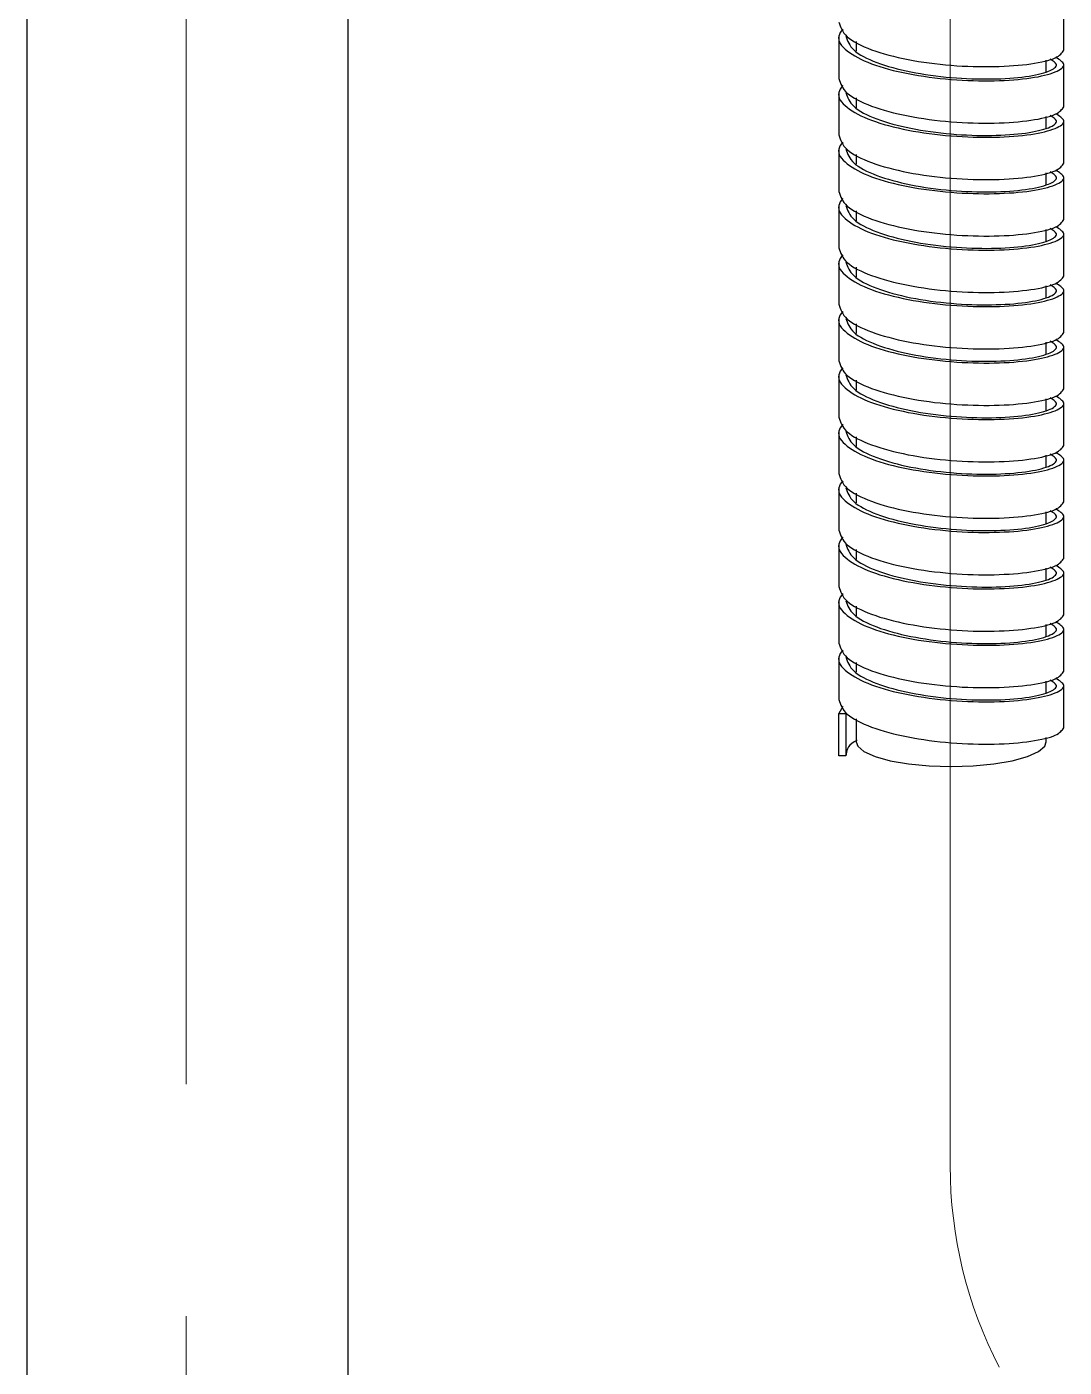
# Model space of a CAD drawing. Extents: x -2463 to 697, y 0 to 2315.
# Drawn here: x -1700.1 to -1629.1, y 877.7 to 969.5 of the extents above; entities that cross this region are included whole.
import ezdxf

# ---------------------------------------------------------------- set-up
doc = ezdxf.new("R2010")
doc.units = 0
doc.header["$LTSCALE"] = 10
doc.header["$MEASUREMENT"] = 0
doc.linetypes.add('CENTER2', pattern=[28.575, 19.05, -3.175, 3.175, -3.175])
doc.layers.get('0').update_dxf_attribs({"linetype": 'CONTINUOUS'})
doc.layers.add('Cneter', color=1, linetype='CENTER2', lineweight=13)

msp = doc.modelspace()

# ---------------------------------------------------------------- linework, layer by layer
at = {"color": 7, "linetype": 'Continuous', "lineweight": 25}
for p, q in [((-1700.124, 996.506), (-1700.124, 540.23)), ((-1678.124, 540.23), (-1678.124, 996.509)), ((-1629.154, 967.871), (-1629.154, 970.769)), ((-1644.554, 968.837), (-1644.554, 965.939)), ((-1644.554, 968.837), (-1644.554, 965.939)), ((-1643.354, 968.471), (-1643.354, 967.799)), ((-1630.354, 966.398), (-1630.354, 967.201)), ((-1629.154, 964.007), (-1629.154, 966.905)), ((-1644.554, 964.973), (-1644.554, 962.075)), ((-1644.554, 964.973), (-1644.554, 962.075)), ((-1643.354, 964.608), (-1643.354, 963.935)), ((-1630.354, 962.535), (-1630.354, 963.337)), ((-1629.154, 960.144), (-1629.154, 963.041)), ((-1644.554, 961.109), (-1644.554, 958.212)), ((-1644.554, 961.109), (-1644.554, 958.212)), ((-1643.354, 960.744), (-1643.354, 960.071)), ((-1630.354, 958.671), (-1630.354, 959.474)), ((-1629.154, 956.28), (-1629.154, 959.178)), ((-1644.554, 957.246), (-1644.554, 954.348)), ((-1644.554, 957.246), (-1644.554, 954.348)), ((-1643.354, 956.88), (-1643.354, 956.208)), ((-1630.354, 954.807), (-1630.354, 955.61)), ((-1629.154, 952.416), (-1629.154, 955.314)), ((-1644.554, 953.382), (-1644.554, 950.484)), ((-1644.554, 953.382), (-1644.554, 950.484)), ((-1643.354, 953.016), (-1643.354, 952.344)), ((-1630.354, 950.944), (-1630.354, 951.746)), ((-1629.154, 948.552), (-1629.154, 951.45)), ((-1644.554, 949.518), (-1644.554, 946.621)), ((-1644.554, 949.518), (-1644.554, 946.621)), ((-1643.354, 949.153), (-1643.354, 948.48)), ((-1630.354, 947.08), (-1630.354, 947.882)), ((-1629.154, 944.689), (-1629.154, 947.586)), ((-1644.554, 945.655), (-1644.554, 942.757)), ((-1644.554, 945.655), (-1644.554, 942.757)), ((-1643.354, 945.289), (-1643.354, 944.617)), ((-1630.354, 943.216), (-1630.354, 944.019)), ((-1629.154, 940.825), (-1629.154, 943.723)), ((-1644.554, 941.791), (-1644.554, 938.893)), ((-1644.554, 941.791), (-1644.554, 938.893)), ((-1643.354, 941.425), (-1643.354, 940.753)), ((-1630.354, 939.352), (-1630.354, 940.155)), ((-1629.154, 936.961), (-1629.154, 939.859)), ((-1644.554, 937.927), (-1644.554, 935.029)), ((-1644.554, 937.927), (-1644.554, 935.029)), ((-1643.354, 937.562), (-1643.354, 936.889)), ((-1630.354, 935.489), (-1630.354, 936.291)), ((-1629.154, 933.098), (-1629.154, 935.995)), ((-1644.554, 934.063), (-1644.554, 931.166)), ((-1644.554, 934.063), (-1644.554, 931.166)), ((-1643.354, 933.698), (-1643.354, 933.025)), ((-1630.354, 931.625), (-1630.354, 932.428)), ((-1629.154, 929.234), (-1629.154, 932.132)), ((-1644.554, 930.2), (-1644.554, 927.302)), ((-1644.554, 930.2), (-1644.554, 927.302)), ((-1643.354, 929.834), (-1643.354, 929.162)), ((-1630.354, 927.761), (-1630.354, 928.564)), ((-1629.154, 925.37), (-1629.154, 928.268)), ((-1644.554, 926.336), (-1644.554, 923.438)), ((-1644.554, 926.336), (-1644.554, 923.438)), ((-1643.354, 925.97), (-1643.354, 925.298)), ((-1630.354, 923.898), (-1630.354, 924.7)), ((-1629.154, 921.506), (-1629.154, 924.404)), ((-1644.272, 922.955), (-1644.554, 922.472)), ((-1644.554, 922.472), (-1644.054, 922.472)), ((-1644.554, 919.575), (-1644.554, 922.472)), ((-1644.054, 922.472), (-1644.054, 919.575)), ((-1643.354, 922.107), (-1643.354, 920.539)), ((-1630.354, 920.539), (-1630.354, 920.837)), ((-1644.054, 919.575), (-1644.554, 919.575))]:
    msp.add_line(p, q, dxfattribs=at)
at = {"color": 7, "linetype": 'Continuous', "lineweight": 25, "flags": 128}
for points in [[(-1643.354, 920.539), (-1643.255, 920.247), (-1642.823, 919.873), (-1642.068, 919.534), (-1641.032, 919.25), (-1639.771, 919.035), (-1638.353, 918.902), (-1636.854, 918.857)], [(-1636.854, 918.857), (-1635.355, 918.902), (-1633.937, 919.035), (-1632.676, 919.25), (-1631.64, 919.534), (-1630.886, 919.873), (-1630.453, 920.247), (-1630.354, 920.539)]]:
    msp.add_lwpolyline(points, dxfattribs=at)
at = {"color": 7, "linetype": 'Continuous', "lineweight": 25}
for points, knots in [([(-1644.554, 969.803), (-1644.438, 969.461), (-1644.206, 968.777), (-1642.426, 967.874), (-1639.883, 967.19), (-1636.854, 966.792), (-1633.826, 966.705), (-1631.282, 966.908), (-1629.502, 967.331), (-1629.27, 967.691), (-1629.154, 967.871)], [0, 0, 0, 0, 0.125179, 0.25, 0.374821, 0.5, 0.625179, 0.75, 0.87482, 1, 1, 1, 1]), ([(-1644.272, 969.32), (-1644.393, 969.159), (-1644.765, 968.665), (-1644.114, 967.809), (-1642.451, 966.909), (-1639.876, 966.224), (-1636.855, 965.826), (-1633.83, 965.739), (-1631.264, 965.943), (-1629.572, 966.363), (-1628.91, 966.897), (-1629.443, 967.228), (-1629.699, 967.388)], [0, 0, 0, 0, 0.051087, 0.157525, 0.263657, 0.369789, 0.476226, 0.582664, 0.688796, 0.794928, 0.901365, 1, 1, 1, 1]), ([(-1644.054, 968.837), (-1643.946, 968.512), (-1643.729, 967.862), (-1642.064, 967.002), (-1639.686, 966.347), (-1636.853, 965.959), (-1634.028, 965.862), (-1631.625, 966.036), (-1630.051, 966.414), (-1629.438, 966.872), (-1629.884, 967.148), (-1630.078, 967.268)], [0, 0, 0, 0, 0.114171, 0.228014, 0.341858, 0.456028, 0.570199, 0.684043, 0.797886, 0.912056, 1, 1, 1, 1]), ([(-1644.272, 965.456), (-1644.393, 965.296), (-1644.765, 964.801), (-1644.114, 963.946), (-1642.451, 963.045), (-1639.876, 962.361), (-1636.855, 961.962), (-1633.83, 961.875), (-1631.264, 962.079), (-1629.572, 962.5), (-1628.91, 963.033), (-1629.443, 963.365), (-1629.699, 963.524)], [0, 0, 0, 0, 0.0510879, 0.1575249, 0.2636571, 0.369789, 0.4762264, 0.5826636, 0.6887958, 0.7949279, 0.9013649, 1, 1, 1, 1]), ([(-1644.554, 965.939), (-1644.438, 965.597), (-1644.206, 964.913), (-1642.426, 964.01), (-1639.883, 963.327), (-1636.854, 962.928), (-1633.826, 962.841), (-1631.282, 963.044), (-1629.502, 963.467), (-1629.27, 963.827), (-1629.154, 964.007)], [0, 0, 0, 0, 0.1251798, 0.2499999, 0.3748207, 0.5, 0.6251794, 0.75, 0.8748205, 1, 1, 1, 1]), ([(-1644.054, 964.973), (-1643.946, 964.648), (-1643.729, 963.998), (-1642.064, 963.138), (-1639.686, 962.484), (-1636.853, 962.095), (-1634.028, 961.998), (-1631.625, 962.173), (-1630.051, 962.55), (-1629.438, 963.009), (-1629.884, 963.285), (-1630.078, 963.404)], [0, 0, 0, 0, 0.114171, 0.228014, 0.341857, 0.456029, 0.570199, 0.684043, 0.797886, 0.912057, 1, 1, 1, 1]), ([(-1644.272, 961.592), (-1644.393, 961.432), (-1644.765, 960.937), (-1644.114, 960.082), (-1642.451, 959.181), (-1639.876, 958.497), (-1636.855, 958.099), (-1633.83, 958.012), (-1631.264, 958.215), (-1629.572, 958.636), (-1628.91, 959.17), (-1629.443, 959.501), (-1629.699, 959.661)], [0, 0, 0, 0, 0.051088, 0.157525, 0.263657, 0.369789, 0.476226, 0.582664, 0.688796, 0.794928, 0.901365, 1, 1, 1, 1]), ([(-1644.554, 962.075), (-1644.438, 961.733), (-1644.206, 961.05), (-1642.426, 960.147), (-1639.883, 959.463), (-1636.854, 959.064), (-1633.826, 958.978), (-1631.282, 959.181), (-1629.502, 959.603), (-1629.27, 959.963), (-1629.154, 960.144)], [0, 0, 0, 0, 0.12518, 0.25, 0.374821, 0.5, 0.625179, 0.75, 0.874821, 1, 1, 1, 1]), ([(-1644.054, 961.109), (-1643.946, 960.784), (-1643.729, 960.135), (-1642.064, 959.275), (-1639.686, 958.62), (-1636.853, 958.231), (-1634.028, 958.134), (-1631.625, 958.309), (-1630.051, 958.687), (-1629.438, 959.145), (-1629.884, 959.421), (-1630.078, 959.541)], [0, 0, 0, 0, 0.114171, 0.228014, 0.341857, 0.456029, 0.570199, 0.684043, 0.797886, 0.912057, 1, 1, 1, 1]), ([(-1644.272, 957.729), (-1644.393, 957.568), (-1644.765, 957.074), (-1644.114, 956.218), (-1642.451, 955.318), (-1639.876, 954.633), (-1636.855, 954.235), (-1633.83, 954.148), (-1631.264, 954.351), (-1629.572, 954.772), (-1628.91, 955.306), (-1629.443, 955.637), (-1629.699, 955.797)], [0, 0, 0, 0, 0.051088, 0.157525, 0.263657, 0.369789, 0.476226, 0.582664, 0.688796, 0.794928, 0.901365, 1, 1, 1, 1]), ([(-1644.554, 958.212), (-1644.438, 957.869), (-1644.206, 957.186), (-1642.426, 956.283), (-1639.883, 955.599), (-1636.854, 955.201), (-1633.826, 955.114), (-1631.282, 955.317), (-1629.502, 955.74), (-1629.27, 956.1), (-1629.154, 956.28)], [0, 0, 0, 0, 0.125179, 0.25, 0.37482, 0.5, 0.625179, 0.75, 0.874821, 1, 1, 1, 1]), ([(-1644.054, 957.246), (-1643.946, 956.92), (-1643.729, 956.271), (-1642.064, 955.411), (-1639.686, 954.756), (-1636.853, 954.368), (-1634.028, 954.271), (-1631.625, 954.445), (-1630.051, 954.823), (-1629.438, 955.281), (-1629.884, 955.557), (-1630.078, 955.677)], [0, 0, 0, 0, 0.1141714, 0.2280143, 0.3418572, 0.4560284, 0.5701993, 0.6840425, 0.7978857, 0.912057, 1, 1, 1, 1]), ([(-1644.554, 954.348), (-1644.438, 954.006), (-1644.206, 953.322), (-1642.426, 952.419), (-1639.883, 951.736), (-1636.854, 951.337), (-1633.826, 951.25), (-1631.282, 951.453), (-1629.502, 951.876), (-1629.27, 952.236), (-1629.154, 952.416)], [0, 0, 0, 0, 0.125179, 0.25, 0.37482, 0.5, 0.62518, 0.75, 0.874821, 1, 1, 1, 1]), ([(-1644.272, 953.865), (-1644.393, 953.705), (-1644.765, 953.21), (-1644.114, 952.354), (-1642.451, 951.454), (-1639.876, 950.77), (-1636.855, 950.371), (-1633.83, 950.284), (-1631.264, 950.488), (-1629.572, 950.908), (-1628.91, 951.442), (-1629.443, 951.774), (-1629.699, 951.933)], [0, 0, 0, 0, 0.051088, 0.157526, 0.263657, 0.369789, 0.476227, 0.582664, 0.688796, 0.794928, 0.901365, 1, 1, 1, 1]), ([(-1644.054, 953.382), (-1643.946, 953.057), (-1643.729, 952.407), (-1642.064, 951.547), (-1639.686, 950.892), (-1636.853, 950.504), (-1634.028, 950.407), (-1631.625, 950.582), (-1630.051, 950.959), (-1629.438, 951.418), (-1629.884, 951.693), (-1630.078, 951.813)], [0, 0, 0, 0, 0.1141715, 0.2280142, 0.3418577, 0.4560285, 0.5701994, 0.6840425, 0.7978858, 0.912057, 1, 1, 1, 1]), ([(-1644.554, 950.484), (-1644.438, 950.142), (-1644.206, 949.459), (-1642.426, 948.555), (-1639.883, 947.872), (-1636.854, 947.473), (-1633.826, 947.387), (-1631.282, 947.59), (-1629.502, 948.012), (-1629.27, 948.372), (-1629.154, 948.552)], [0, 0, 0, 0, 0.125179, 0.25, 0.374821, 0.5, 0.625179, 0.75, 0.87482, 1, 1, 1, 1]), ([(-1644.272, 950.001), (-1644.393, 949.841), (-1644.765, 949.346), (-1644.114, 948.491), (-1642.451, 947.59), (-1639.876, 946.906), (-1636.855, 946.508), (-1633.83, 946.421), (-1631.264, 946.624), (-1629.572, 947.045), (-1628.91, 947.578), (-1629.443, 947.91), (-1629.699, 948.069)], [0, 0, 0, 0, 0.051087, 0.157525, 0.263657, 0.369789, 0.476226, 0.582664, 0.688796, 0.794928, 0.901365, 1, 1, 1, 1]), ([(-1644.054, 949.518), (-1643.946, 949.193), (-1643.729, 948.544), (-1642.064, 947.683), (-1639.686, 947.029), (-1636.853, 946.64), (-1634.028, 946.543), (-1631.625, 946.718), (-1630.051, 947.096), (-1629.438, 947.554), (-1629.884, 947.83), (-1630.078, 947.95)], [0, 0, 0, 0, 0.114172, 0.228014, 0.341858, 0.456028, 0.570199, 0.684043, 0.797886, 0.912056, 1, 1, 1, 1]), ([(-1644.272, 946.138), (-1644.393, 945.977), (-1644.765, 945.483), (-1644.114, 944.627), (-1642.451, 943.726), (-1639.876, 943.042), (-1636.855, 942.644), (-1633.83, 942.557), (-1631.264, 942.76), (-1629.572, 943.181), (-1628.91, 943.715), (-1629.443, 944.046), (-1629.699, 944.206)], [0, 0, 0, 0, 0.051088, 0.157525, 0.2636572, 0.369789, 0.4762265, 0.5826637, 0.6887957, 0.7949278, 0.9013648, 1, 1, 1, 1]), ([(-1644.554, 946.621), (-1644.438, 946.278), (-1644.206, 945.595), (-1642.426, 944.692), (-1639.883, 944.008), (-1636.854, 943.61), (-1633.826, 943.523), (-1631.282, 943.726), (-1629.502, 944.148), (-1629.27, 944.508), (-1629.154, 944.689)], [0, 0, 0, 0, 0.12518, 0.25, 0.374821, 0.5, 0.625179, 0.75, 0.874821, 1, 1, 1, 1]), ([(-1644.054, 945.655), (-1643.946, 945.329), (-1643.729, 944.68), (-1642.064, 943.82), (-1639.686, 943.165), (-1636.853, 942.777), (-1634.028, 942.68), (-1631.625, 942.854), (-1630.051, 943.232), (-1629.438, 943.69), (-1629.884, 943.966), (-1630.078, 944.086)], [0, 0, 0, 0, 0.114171, 0.228014, 0.341857, 0.456028, 0.570199, 0.684042, 0.797886, 0.912056, 1, 1, 1, 1]), ([(-1644.272, 942.274), (-1644.393, 942.113), (-1644.765, 941.619), (-1644.114, 940.763), (-1642.451, 939.863), (-1639.876, 939.178), (-1636.855, 938.78), (-1633.83, 938.693), (-1631.264, 938.897), (-1629.572, 939.317), (-1628.91, 939.851), (-1629.443, 940.183), (-1629.699, 940.342)], [0, 0, 0, 0, 0.051088, 0.157525, 0.263657, 0.369789, 0.476226, 0.582664, 0.688795, 0.794928, 0.901365, 1, 1, 1, 1]), ([(-1644.554, 942.757), (-1644.438, 942.415), (-1644.206, 941.731), (-1642.426, 940.828), (-1639.883, 940.145), (-1636.854, 939.746), (-1633.826, 939.659), (-1631.282, 939.862), (-1629.502, 940.285), (-1629.27, 940.645), (-1629.154, 940.825)], [0, 0, 0, 0, 0.1251798, 0.2499999, 0.3748207, 0.5, 0.6251794, 0.75, 0.8748205, 1, 1, 1, 1]), ([(-1644.054, 941.791), (-1643.946, 941.466), (-1643.729, 940.816), (-1642.064, 939.956), (-1639.686, 939.301), (-1636.853, 938.913), (-1634.028, 938.816), (-1631.625, 938.991), (-1630.051, 939.368), (-1629.438, 939.827), (-1629.884, 940.102), (-1630.078, 940.222)], [0, 0, 0, 0, 0.114171, 0.228014, 0.341857, 0.456028, 0.570199, 0.684043, 0.797886, 0.912057, 1, 1, 1, 1]), ([(-1644.554, 938.893), (-1644.438, 938.551), (-1644.206, 937.868), (-1642.426, 936.964), (-1639.883, 936.281), (-1636.854, 935.882), (-1633.826, 935.796), (-1631.282, 935.998), (-1629.502, 936.421), (-1629.27, 936.781), (-1629.154, 936.961)], [0, 0, 0, 0, 0.1251799, 0.2500006, 0.3748209, 0.5000002, 0.6251797, 0.7500003, 0.8748209, 1, 1, 1, 1]), ([(-1644.272, 938.41), (-1644.393, 938.25), (-1644.765, 937.755), (-1644.114, 936.9), (-1642.451, 935.999), (-1639.876, 935.315), (-1636.855, 934.916), (-1633.83, 934.83), (-1631.264, 935.033), (-1629.572, 935.454), (-1628.91, 935.987), (-1629.443, 936.319), (-1629.699, 936.478)], [0, 0, 0, 0, 0.051088, 0.157525, 0.263657, 0.369789, 0.476226, 0.582664, 0.688796, 0.794928, 0.901365, 1, 1, 1, 1]), ([(-1644.054, 937.927), (-1643.946, 937.602), (-1643.729, 936.953), (-1642.064, 936.092), (-1639.686, 935.438), (-1636.853, 935.049), (-1634.028, 934.952), (-1631.625, 935.127), (-1630.051, 935.504), (-1629.438, 935.963), (-1629.884, 936.239), (-1630.078, 936.359)], [0, 0, 0, 0, 0.114171, 0.228014, 0.341857, 0.456029, 0.570199, 0.684043, 0.797886, 0.912057, 1, 1, 1, 1]), ([(-1644.554, 935.029), (-1644.438, 934.687), (-1644.206, 934.004), (-1642.426, 933.101), (-1639.883, 932.417), (-1636.854, 932.018), (-1633.826, 931.932), (-1631.282, 932.135), (-1629.502, 932.557), (-1629.27, 932.917), (-1629.154, 933.098)], [0, 0, 0, 0, 0.125179, 0.25, 0.37482, 0.5, 0.625179, 0.75, 0.874821, 1, 1, 1, 1]), ([(-1644.272, 934.546), (-1644.393, 934.386), (-1644.765, 933.891), (-1644.114, 933.036), (-1642.451, 932.135), (-1639.876, 931.451), (-1636.855, 931.053), (-1633.83, 930.966), (-1631.264, 931.169), (-1629.572, 931.59), (-1628.91, 932.124), (-1629.443, 932.455), (-1629.699, 932.615)], [0, 0, 0, 0, 0.051088, 0.157526, 0.263657, 0.369789, 0.476226, 0.582664, 0.688796, 0.794928, 0.901365, 1, 1, 1, 1]), ([(-1644.054, 934.063), (-1643.946, 933.738), (-1643.729, 933.089), (-1642.064, 932.229), (-1639.686, 931.574), (-1636.853, 931.185), (-1634.028, 931.089), (-1631.625, 931.263), (-1630.051, 931.641), (-1629.438, 932.099), (-1629.884, 932.375), (-1630.078, 932.495)], [0, 0, 0, 0, 0.114171, 0.228014, 0.341858, 0.456029, 0.570199, 0.684043, 0.797886, 0.912057, 1, 1, 1, 1]), ([(-1644.554, 931.166), (-1644.438, 930.824), (-1644.206, 930.14), (-1642.426, 929.237), (-1639.883, 928.553), (-1636.854, 928.155), (-1633.826, 928.068), (-1631.282, 928.271), (-1629.502, 928.694), (-1629.27, 929.054), (-1629.154, 929.234)], [0, 0, 0, 0, 0.1251791, 0.2499998, 0.3748206, 0.5, 0.6251794, 0.7499998, 0.8748204, 1, 1, 1, 1]), ([(-1644.272, 930.683), (-1644.393, 930.522), (-1644.765, 930.028), (-1644.114, 929.172), (-1642.451, 928.272), (-1639.876, 927.587), (-1636.855, 927.189), (-1633.83, 927.102), (-1631.264, 927.306), (-1629.572, 927.726), (-1628.91, 928.26), (-1629.443, 928.591), (-1629.699, 928.751)], [0, 0, 0, 0, 0.051087, 0.157525, 0.263657, 0.369789, 0.476226, 0.582664, 0.688796, 0.794928, 0.901365, 1, 1, 1, 1]), ([(-1644.054, 930.2), (-1643.946, 929.875), (-1643.729, 929.225), (-1642.064, 928.365), (-1639.686, 927.71), (-1636.853, 927.322), (-1634.028, 927.225), (-1631.625, 927.399), (-1630.051, 927.777), (-1629.438, 928.235), (-1629.884, 928.511), (-1630.078, 928.631)], [0, 0, 0, 0, 0.114172, 0.228014, 0.341858, 0.456029, 0.570199, 0.684043, 0.797886, 0.912057, 1, 1, 1, 1]), ([(-1644.272, 926.819), (-1644.393, 926.659), (-1644.765, 926.164), (-1644.114, 925.309), (-1642.451, 924.408), (-1639.876, 923.724), (-1636.855, 923.325), (-1633.83, 923.238), (-1631.264, 923.442), (-1629.572, 923.863), (-1628.91, 924.396), (-1629.443, 924.728), (-1629.699, 924.887)], [0, 0, 0, 0, 0.051088, 0.157525, 0.263657, 0.369789, 0.476227, 0.582664, 0.688796, 0.794928, 0.901365, 1, 1, 1, 1]), ([(-1644.554, 927.302), (-1644.438, 926.96), (-1644.206, 926.277), (-1642.426, 925.373), (-1639.883, 924.69), (-1636.854, 924.291), (-1633.826, 924.205), (-1631.282, 924.407), (-1629.502, 924.83), (-1629.27, 925.19), (-1629.154, 925.37)], [0, 0, 0, 0, 0.1251791, 0.2499998, 0.3748206, 0.5, 0.6251794, 0.7499998, 0.8748204, 1, 1, 1, 1]), ([(-1644.054, 926.336), (-1643.946, 926.011), (-1643.729, 925.361), (-1642.064, 924.501), (-1639.686, 923.846), (-1636.853, 923.458), (-1634.028, 923.361), (-1631.625, 923.536), (-1630.051, 923.913), (-1629.438, 924.372), (-1629.884, 924.647), (-1630.078, 924.767)], [0, 0, 0, 0, 0.114171, 0.228014, 0.341857, 0.456028, 0.570199, 0.684042, 0.797886, 0.912057, 1, 1, 1, 1]), ([(-1644.554, 923.438), (-1644.438, 923.096), (-1644.206, 922.413), (-1642.426, 921.51), (-1639.883, 920.826), (-1636.854, 920.427), (-1633.826, 920.341), (-1631.282, 920.544), (-1629.502, 920.966), (-1629.27, 921.326), (-1629.154, 921.506)], [0, 0, 0, 0, 0.12518, 0.25, 0.374821, 0.5, 0.625179, 0.75, 0.874821, 1, 1, 1, 1]), ([(-1643.293, 920.646), (-1643.366, 920.608), (-1643.981, 920.29), (-1644.02, 919.91), (-1644.054, 919.575)], [0, 0, 0, 0, 0.119397, 1, 1, 1, 1])]:
    msp.add_open_spline(points, degree=3, knots=knots, dxfattribs=at)
at = {"layer": 'Cneter', "lineweight": 5, "ltscale": 0.5}
for p, q in [((-1689.224, 468.474), (-1689.224, 1518.389)), ((-1636.921, 891.522), (-1636.921, 1053.99))]:
    msp.add_line(p, q, dxfattribs=at)
msp.add_arc((-1606.921, 891.522), 30, 180, 207.34897, dxfattribs=at)

doc.saveas('drawing.dxf')
